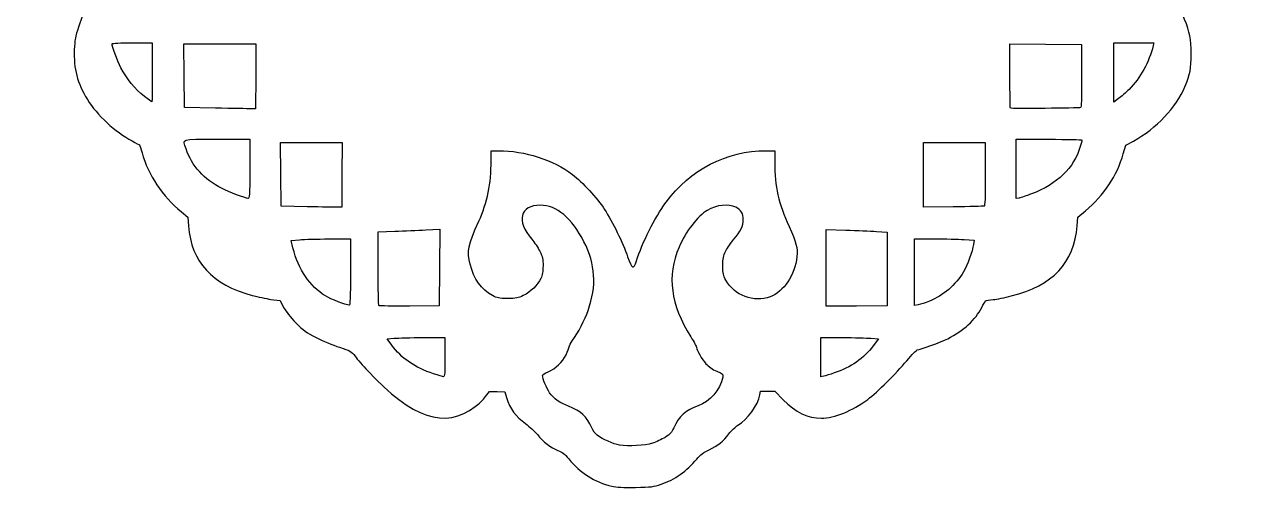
# Model space of a CAD drawing. Header units: centimetres. Extents: x -6.7 to 5, y -0.9 to 11.4.
# Drawn here: x -6.68 to 5.03, y -0.94 to 3.52 of the extents above; entities that cross this region are included whole.
import ezdxf

# ---------------------------------------------------------------- set-up
doc = ezdxf.new("R2010")
doc.units = ezdxf.units.CM
doc.header["$MEASUREMENT"] = 0
doc.layers.add('Layer 1', color=7, linetype='Continuous')

msp = doc.modelspace()

# ---------------------------------------------------------------- linework, layer by layer
at = {"layer": 'Layer 1', "color": 56}
for points, knots in [([(-1.02627, -0.92229), (-1.19134, -0.88355), (-1.33408, -0.79307), (-1.44165, -0.65897), (-1.44165, -0.65897), (-1.48071, -0.61028), (-1.50082, -0.59449), (-1.54504, -0.57781), (-1.54504, -0.57781), (-1.61581, -0.5511), (-1.68575, -0.49735), (-1.74292, -0.42575), (-1.74292, -0.42575), (-1.76796, -0.39439), (-1.81918, -0.34681), (-1.85676, -0.32), (-1.85676, -0.32), (-1.9509, -0.25285), (-2.00632, -0.17681), (-2.03929, -0.0696), (-2.03929, -0.0696), (-2.03929, -0.0696), (-2.05614, -0.01478), (-2.05614, -0.01478), (-2.05614, -0.01478), (-2.05614, -0.01478), (-2.12889, -0.01242), (-2.12889, -0.01242), (-2.12889, -0.01242), (-2.12889, -0.01242), (-2.20165, -0.01006), (-2.20165, -0.01006), (-2.20165, -0.01006), (-2.20165, -0.01006), (-2.24108, -0.06073), (-2.24108, -0.06073), (-2.24108, -0.06073), (-2.26276, -0.0886), (-2.30721, -0.1318), (-2.33985, -0.15673), (-2.33985, -0.15673), (-2.62803, -0.37686), (-2.95182, -0.26907), (-3.3738, 0.18747), (-3.3738, 0.18747), (-3.41903, 0.23641), (-3.47382, 0.29926), (-3.49555, 0.32715), (-3.49555, 0.32715), (-3.53357, 0.37593), (-3.53927, 0.3792), (-3.64666, 0.4137), (-3.64666, 0.4137), (-3.70804, 0.43342), (-3.80805, 0.47502), (-3.8689, 0.50614), (-3.8689, 0.50614), (-3.9633, 0.55443), (-3.99189, 0.5752), (-4.06372, 0.64772), (-4.06372, 0.64772), (-4.11614, 0.70065), (-4.16086, 0.75695), (-4.18224, 0.79697), (-4.18224, 0.79697), (-4.18224, 0.79697), (-4.21658, 0.86124), (-4.21658, 0.86124), (-4.21658, 0.86124), (-4.21658, 0.86124), (-4.30391, 0.87394), (-4.30391, 0.87394), (-4.30391, 0.87394), (-4.35195, 0.88092), (-4.43322, 0.8979), (-4.48452, 0.91168), (-4.48452, 0.91168), (-4.87123, 1.01554), (-5.06947, 1.23243), (-5.09699, 1.58177), (-5.09699, 1.58177), (-5.09699, 1.58177), (-5.10342, 1.66341), (-5.10342, 1.66341), (-5.10342, 1.66341), (-5.10342, 1.66341), (-5.16531, 1.71408), (-5.16531, 1.71408), (-5.16531, 1.71408), (-5.34667, 1.86256), (-5.48573, 2.07097), (-5.54372, 2.28125), (-5.54372, 2.28125), (-5.55487, 2.32168), (-5.56529, 2.35578), (-5.56687, 2.35704), (-5.56687, 2.35704), (-5.56846, 2.35829), (-5.60087, 2.37566), (-5.63889, 2.39562), (-5.63889, 2.39562), (-5.80144, 2.48095), (-5.97723, 2.64397), (-6.06907, 2.79455), (-6.06907, 2.79455), (-6.16721, 2.95547), (-6.20234, 3.08905), (-6.19481, 3.27276), (-6.19481, 3.27276), (-6.19097, 3.36635), (-6.18472, 3.40024), (-6.15503, 3.48845), (-6.15503, 3.48845), (-6.15503, 3.48845), (-6.11981, 3.5931), (-6.11981, 3.5931), (-6.11981, 3.5931), (-6.11981, 3.5931), (-6.15426, 3.64586), (-6.15426, 3.64586), (-6.15426, 3.64586), (-6.24007, 3.7773), (-6.27845, 3.90697), (-6.27877, 4.06651), (-6.27877, 4.06651), (-6.27897, 4.17108), (-6.26822, 4.24612), (-6.2394, 4.34127), (-6.2394, 4.34127), (-6.2394, 4.34127), (-6.2241, 4.39179), (-6.2241, 4.39179), (-6.2241, 4.39179), (-6.2241, 4.39179), (-6.29072, 4.48888), (-6.29072, 4.48888), (-6.29072, 4.48888), (-6.36235, 4.59327), (-6.38839, 4.6507), (-6.39974, 4.72929), (-6.39974, 4.72929), (-6.40964, 4.79783), (-6.42596, 4.82616), (-6.48077, 4.86994), (-6.48077, 4.86994), (-6.56678, 4.93864), (-6.61319, 4.98789), (-6.63937, 5.03824), (-6.63937, 5.03824), (-6.66204, 5.08185), (-6.66577, 5.10261), (-6.66919, 5.20449), (-6.66919, 5.20449), (-6.67521, 5.38387), (-6.65112, 5.43727), (-6.51288, 5.55096), (-6.51288, 5.55096), (-6.42424, 5.62387), (-6.41832, 5.63276), (-6.40023, 5.72031), (-6.40023, 5.72031), (-6.38104, 5.81318), (-6.35135, 5.87672), (-6.28163, 5.97415), (-6.28163, 5.97415), (-6.28163, 5.97415), (-6.22525, 6.05293), (-6.22525, 6.05293), (-6.22525, 6.05293), (-6.22525, 6.05293), (-6.24528, 6.12863), (-6.24528, 6.12863), (-6.24528, 6.12863), (-6.31383, 6.38762), (-6.28107, 6.61573), (-6.14698, 6.81301), (-6.14698, 6.81301), (-6.14698, 6.81301), (-6.11939, 6.85361), (-6.11939, 6.85361), (-6.11939, 6.85361), (-6.11939, 6.85361), (-6.15552, 6.95753), (-6.15552, 6.95753), (-6.15552, 6.95753), (-6.19088, 7.05921), (-6.19166, 7.06466), (-6.19183, 7.21094), (-6.19183, 7.21094), (-6.19204, 7.38458), (-6.17632, 7.45202), (-6.10296, 7.59209), (-6.10296, 7.59209), (-6.04798, 7.69707), (-5.992, 7.77006), (-5.8942, 7.86426), (-5.8942, 7.86426), (-5.80837, 7.94693), (-5.75724, 7.98491), (-5.64025, 8.05286), (-5.64025, 8.05286), (-5.64025, 8.05286), (-5.5626, 8.09796), (-5.5626, 8.09796), (-5.5626, 8.09796), (-5.5626, 8.09796), (-5.53899, 8.18052), (-5.53899, 8.18052), (-5.53899, 8.18052), (-5.51104, 8.27826), (-5.46317, 8.38226), (-5.40495, 8.47171), (-5.40495, 8.47171), (-5.35707, 8.54527), (-5.22006, 8.69283), (-5.14853, 8.74788), (-5.14853, 8.74788), (-5.10523, 8.78119), (-5.10057, 8.78867), (-5.10039, 8.82508), (-5.10039, 8.82508), (-5.09951, 9.0065), (-5.0293, 9.18799), (-4.91428, 9.30616), (-4.91428, 9.30616), (-4.77486, 9.44941), (-4.57219, 9.53442), (-4.25371, 9.58326), (-4.25371, 9.58326), (-4.21381, 9.58937), (-4.21012, 9.59296), (-4.17578, 9.65891), (-4.17578, 9.65891), (-4.08857, 9.82635), (-3.90136, 9.95634), (-3.6248, 10.04146), (-3.6248, 10.04146), (-3.6248, 10.04146), (-3.54337, 10.06652), (-3.54337, 10.06652), (-3.54337, 10.06652), (-3.54337, 10.06652), (-3.42682, 10.20148), (-3.42682, 10.20148), (-3.42682, 10.20148), (-3.18641, 10.47985), (-2.95849, 10.65032), (-2.75971, 10.70044), (-2.75971, 10.70044), (-2.68093, 10.7203), (-2.54823, 10.71476), (-2.48315, 10.68888), (-2.48315, 10.68888), (-2.40835, 10.65914), (-2.30811, 10.58629), (-2.24886, 10.51861), (-2.24886, 10.51861), (-2.24886, 10.51861), (-2.19251, 10.45426), (-2.19251, 10.45426), (-2.19251, 10.45426), (-2.19251, 10.45426), (-2.12432, 10.45714), (-2.12432, 10.45714), (-2.12432, 10.45714), (-2.12432, 10.45714), (-2.05614, 10.46003), (-2.05614, 10.46003), (-2.05614, 10.46003), (-2.05614, 10.46003), (-2.03919, 10.51484), (-2.03919, 10.51484), (-2.03919, 10.51484), (-2.00252, 10.63342), (-1.93817, 10.71933), (-1.84036, 10.78024), (-1.84036, 10.78024), (-1.80808, 10.80035), (-1.77291, 10.8311), (-1.76221, 10.84857), (-1.76221, 10.84857), (-1.7174, 10.92173), (-1.60059, 11.01151), (-1.51556, 11.03814), (-1.51556, 11.03814), (-1.50218, 11.04233), (-1.48225, 11.05748), (-1.47127, 11.07182), (-1.47127, 11.07182), (-1.35767, 11.22006), (-1.21134, 11.32188), (-1.05327, 11.36268), (-1.05327, 11.36268), (-0.94639, 11.39026), (-0.70035, 11.39004), (-0.59275, 11.36228), (-0.59275, 11.36228), (-0.45187, 11.32592), (-0.30559, 11.22905), (-0.20684, 11.10673), (-0.20684, 11.10673), (-0.17158, 11.06306), (-0.14756, 11.04406), (-0.10613, 11.02707), (-0.10613, 11.02707), (-0.02808, 10.99506), (0.01664, 10.96251), (0.07138, 10.89787), (0.07138, 10.89787), (0.1343, 10.82358), (0.14716, 10.81149), (0.22239, 10.75598), (0.22239, 10.75598), (0.29926, 10.69926), (0.35405, 10.6231), (0.38511, 10.52979), (0.38511, 10.52979), (0.38511, 10.52979), (0.40834, 10.46003), (0.40834, 10.46003), (0.40834, 10.46003), (0.40834, 10.46003), (0.47448, 10.45706), (0.47448, 10.45706), (0.47448, 10.45706), (0.47448, 10.45706), (0.54062, 10.4541), (0.54062, 10.4541), (0.54062, 10.4541), (0.54062, 10.4541), (0.60467, 10.52391), (0.60467, 10.52391), (0.60467, 10.52391), (0.68363, 10.60996), (0.76995, 10.66834), (0.85888, 10.69583), (0.85888, 10.69583), (0.94864, 10.72358), (1.07663, 10.7179), (1.17334, 10.68188), (1.17334, 10.68188), (1.36659, 10.60989), (1.61812, 10.40302), (1.82329, 10.14734), (1.82329, 10.14734), (1.8817, 10.07455), (1.89239, 10.06593), (1.94182, 10.05175), (1.94182, 10.05175), (2.1136, 10.00247), (2.26817, 9.92843), (2.36445, 9.84929), (2.36445, 9.84929), (2.4356, 9.79082), (2.47211, 9.74889), (2.51694, 9.67421), (2.51694, 9.67421), (2.5372, 9.64048), (2.5572, 9.60716), (2.56139, 9.60018), (2.56139, 9.60018), (2.56558, 9.5932), (2.61124, 9.58073), (2.66285, 9.57247), (2.66285, 9.57247), (2.81712, 9.5478), (2.93781, 9.51097), (3.05731, 9.45212), (3.05731, 9.45212), (3.15746, 9.4028), (3.17988, 9.3867), (3.25486, 9.31033), (3.25486, 9.31033), (3.37782, 9.18508), (3.43069, 9.06267), (3.44793, 8.86333), (3.44793, 8.86333), (3.44793, 8.86333), (3.455, 8.78155), (3.455, 8.78155), (3.455, 8.78155), (3.455, 8.78155), (3.50791, 8.74037), (3.50791, 8.74037), (3.50791, 8.74037), (3.68469, 8.60275), (3.83076, 8.38685), (3.88969, 8.17609), (3.88969, 8.17609), (3.88969, 8.17609), (3.91175, 8.09718), (3.91175, 8.09718), (3.91175, 8.09718), (3.91175, 8.09718), (3.9909, 8.05272), (3.9909, 8.05272), (3.9909, 8.05272), (4.2215, 7.92319), (4.40644, 7.72405), (4.49112, 7.51409), (4.49112, 7.51409), (4.56908, 7.32078), (4.567, 7.10248), (4.48524, 6.8994), (4.48524, 6.8994), (4.48524, 6.8994), (4.46816, 6.85696), (4.46816, 6.85696), (4.46816, 6.85696), (4.46816, 6.85696), (4.50978, 6.7925), (4.50978, 6.7925), (4.50978, 6.7925), (4.56094, 6.71327), (4.5931, 6.63566), (4.61445, 6.5399), (4.61445, 6.5399), (4.63703, 6.43862), (4.62988, 6.25527), (4.5988, 6.13889), (4.5988, 6.13889), (4.5988, 6.13889), (4.57601, 6.05353), (4.57601, 6.05353), (4.57601, 6.05353), (4.57601, 6.05353), (4.63065, 5.97445), (4.63065, 5.97445), (4.63065, 5.97445), (4.70276, 5.87009), (4.73577, 5.80201), (4.74779, 5.73288), (4.74779, 5.73288), (4.76274, 5.64687), (4.77457, 5.62471), (4.82966, 5.5795), (4.82966, 5.5795), (4.98877, 5.44894), (5.0149, 5.40428), (5.0214, 5.25176), (5.0214, 5.25176), (5.02884, 5.07696), (4.99678, 5.00444), (4.86525, 4.89855), (4.86525, 4.89855), (4.78158, 4.83118), (4.76197, 4.80157), (4.748, 4.72154), (4.748, 4.72154), (4.73461, 4.64484), (4.69392, 4.55843), (4.62972, 4.47036), (4.62972, 4.47036), (4.60183, 4.43211), (4.57912, 4.39623), (4.57925, 4.39063), (4.57925, 4.39063), (4.57938, 4.38503), (4.58872, 4.34681), (4.60001, 4.3057), (4.60001, 4.3057), (4.61373, 4.25575), (4.62225, 4.18784), (4.62569, 4.10096), (4.62569, 4.10096), (4.63009, 3.98989), (4.62779, 3.95878), (4.60987, 3.88727), (4.60987, 3.88727), (4.58814, 3.80057), (4.53695, 3.68779), (4.49265, 3.629), (4.49265, 3.629), (4.46936, 3.59809), (4.46824, 3.59244), (4.47979, 3.56422), (4.47979, 3.56422), (4.53042, 3.44053), (4.54309, 3.37501), (4.54359, 3.2343), (4.54359, 3.2343), (4.54411, 3.08623), (4.53575, 3.04211), (4.48314, 2.91537), (4.48314, 2.91537), (4.40152, 2.71872), (4.20962, 2.51655), (3.9896, 2.3954), (3.9896, 2.3954), (3.9896, 2.3954), (3.91407, 2.35381), (3.91407, 2.35381), (3.91407, 2.35381), (3.91407, 2.35381), (3.89066, 2.27199), (3.89066, 2.27199), (3.89066, 2.27199), (3.83109, 2.06378), (3.70339, 1.87087), (3.52852, 1.72491), (3.52852, 1.72491), (3.52852, 1.72491), (3.45499, 1.66353), (3.45499, 1.66353), (3.45499, 1.66353), (3.45499, 1.66353), (3.44792, 1.58183), (3.44792, 1.58183), (3.44792, 1.58183), (3.41686, 1.22267), (3.21596, 1.00864), (2.81361, 0.90611), (2.81361, 0.90611), (2.75249, 0.89053), (2.67402, 0.87485), (2.63923, 0.87125), (2.63923, 0.87125), (2.60444, 0.86765), (2.57219, 0.86192), (2.56756, 0.85851), (2.56756, 0.85851), (2.56293, 0.8551), (2.54581, 0.8261), (2.52951, 0.79408), (2.52951, 0.79408), (2.47142, 0.67993), (2.35205, 0.57079), (2.20288, 0.49546), (2.20288, 0.49546), (2.13656, 0.46196), (1.93558, 0.3889), (1.90957, 0.38883), (1.90957, 0.38883), (1.90286, 0.38881), (1.8578, 0.34165), (1.80943, 0.28404), (1.80943, 0.28404), (1.70361, 0.15798), (1.52798, -0.01523), (1.43313, -0.08708), (1.43313, -0.08708), (1.29123, -0.19458), (1.10972, -0.26893), (0.98917, -0.26893), (0.98917, -0.26893), (0.85977, -0.26893), (0.73765, -0.2102), (0.62127, -0.09202), (0.62127, -0.09202), (0.62127, -0.09202), (0.5403, -0.0098), (0.5403, -0.0098), (0.5403, -0.0098), (0.5403, -0.0098), (0.47174, -0.0098), (0.47174, -0.0098), (0.47174, -0.0098), (0.47174, -0.0098), (0.40318, -0.0098), (0.40318, -0.0098), (0.40318, -0.0098), (0.40318, -0.0098), (0.39714, -0.04219), (0.39714, -0.04219), (0.39714, -0.04219), (0.37876, -0.1408), (0.27743, -0.28172), (0.18603, -0.33577), (0.18603, -0.33577), (0.16272, -0.34956), (0.12384, -0.38681), (0.09962, -0.41857), (0.09962, -0.41857), (0.0437, -0.49191), (-0.00456, -0.53031), (-0.09238, -0.57135), (-0.09238, -0.57135), (-0.14611, -0.59646), (-0.17343, -0.61729), (-0.21023, -0.6612), (-0.21023, -0.6612), (-0.30738, -0.77715), (-0.42053, -0.85708), (-0.55226, -0.90283), (-0.55226, -0.90283), (-0.62423, -0.92782), (-0.64597, -0.9305), (-0.79909, -0.93322), (-0.79909, -0.93322), (-0.91726, -0.93531), (-0.98456, -0.93208), (-1.02627, -0.92229)], [0, 0, 0, 0, 0.00671141, 0.00671141, 0.00671141, 0.00671141, 0.01342282, 0.01342282, 0.01342282, 0.01342282, 0.02013423, 0.02013423, 0.02013423, 0.02013423, 0.02684564, 0.02684564, 0.02684564, 0.02684564, 0.03355705, 0.03355705, 0.03355705, 0.03355705, 0.04026846, 0.04026846, 0.04026846, 0.04026846, 0.04697987, 0.04697987, 0.04697987, 0.04697987, 0.05369128, 0.05369128, 0.05369128, 0.05369128, 0.06040268, 0.06040268, 0.06040268, 0.06040268, 0.06711409, 0.06711409, 0.06711409, 0.06711409, 0.0738255, 0.0738255, 0.0738255, 0.0738255, 0.08053691, 0.08053691, 0.08053691, 0.08053691, 0.08724832, 0.08724832, 0.08724832, 0.08724832, 0.09395973, 0.09395973, 0.09395973, 0.09395973, 0.10067114, 0.10067114, 0.10067114, 0.10067114, 0.10738255, 0.10738255, 0.10738255, 0.10738255, 0.11409396, 0.11409396, 0.11409396, 0.11409396, 0.12080537, 0.12080537, 0.12080537, 0.12080537, 0.12751678, 0.12751678, 0.12751678, 0.12751678, 0.13422819, 0.13422819, 0.13422819, 0.13422819, 0.1409396, 0.1409396, 0.1409396, 0.1409396, 0.14765101, 0.14765101, 0.14765101, 0.14765101, 0.15436242, 0.15436242, 0.15436242, 0.15436242, 0.16107383, 0.16107383, 0.16107383, 0.16107383, 0.16778523, 0.16778523, 0.16778523, 0.16778523, 0.17449664, 0.17449664, 0.17449664, 0.17449664, 0.18120805, 0.18120805, 0.18120805, 0.18120805, 0.18791946, 0.18791946, 0.18791946, 0.18791946, 0.19463087, 0.19463087, 0.19463087, 0.19463087, 0.20134228, 0.20134228, 0.20134228, 0.20134228, 0.20805369, 0.20805369, 0.20805369, 0.20805369, 0.2147651, 0.2147651, 0.2147651, 0.2147651, 0.22147651, 0.22147651, 0.22147651, 0.22147651, 0.22818792, 0.22818792, 0.22818792, 0.22818792, 0.23489933, 0.23489933, 0.23489933, 0.23489933, 0.24161074, 0.24161074, 0.24161074, 0.24161074, 0.24832215, 0.24832215, 0.24832215, 0.24832215, 0.25503356, 0.25503356, 0.25503356, 0.25503356, 0.26174497, 0.26174497, 0.26174497, 0.26174497, 0.26845638, 0.26845638, 0.26845638, 0.26845638, 0.27516779, 0.27516779, 0.27516779, 0.27516779, 0.28187919, 0.28187919, 0.28187919, 0.28187919, 0.2885906, 0.2885906, 0.2885906, 0.2885906, 0.29530201, 0.29530201, 0.29530201, 0.29530201, 0.30201342, 0.30201342, 0.30201342, 0.30201342, 0.30872483, 0.30872483, 0.30872483, 0.30872483, 0.31543624, 0.31543624, 0.31543624, 0.31543624, 0.32214765, 0.32214765, 0.32214765, 0.32214765, 0.32885906, 0.32885906, 0.32885906, 0.32885906, 0.33557047, 0.33557047, 0.33557047, 0.33557047, 0.34228188, 0.34228188, 0.34228188, 0.34228188, 0.34899329, 0.34899329, 0.34899329, 0.34899329, 0.3557047, 0.3557047, 0.3557047, 0.3557047, 0.36241611, 0.36241611, 0.36241611, 0.36241611, 0.36912752, 0.36912752, 0.36912752, 0.36912752, 0.37583893, 0.37583893, 0.37583893, 0.37583893, 0.38255034, 0.38255034, 0.38255034, 0.38255034, 0.38926174, 0.38926174, 0.38926174, 0.38926174, 0.39597315, 0.39597315, 0.39597315, 0.39597315, 0.40268456, 0.40268456, 0.40268456, 0.40268456, 0.40939597, 0.40939597, 0.40939597, 0.40939597, 0.41610738, 0.41610738, 0.41610738, 0.41610738, 0.42281879, 0.42281879, 0.42281879, 0.42281879, 0.4295302, 0.4295302, 0.4295302, 0.4295302, 0.43624161, 0.43624161, 0.43624161, 0.43624161, 0.44295302, 0.44295302, 0.44295302, 0.44295302, 0.44966443, 0.44966443, 0.44966443, 0.44966443, 0.45637584, 0.45637584, 0.45637584, 0.45637584, 0.46308725, 0.46308725, 0.46308725, 0.46308725, 0.46979866, 0.46979866, 0.46979866, 0.46979866, 0.47651007, 0.47651007, 0.47651007, 0.47651007, 0.48322148, 0.48322148, 0.48322148, 0.48322148, 0.48993289, 0.48993289, 0.48993289, 0.48993289, 0.4966443, 0.4966443, 0.4966443, 0.4966443, 0.5033557, 0.5033557, 0.5033557, 0.5033557, 0.51006711, 0.51006711, 0.51006711, 0.51006711, 0.51677852, 0.51677852, 0.51677852, 0.51677852, 0.52348993, 0.52348993, 0.52348993, 0.52348993, 0.53020134, 0.53020134, 0.53020134, 0.53020134, 0.53691275, 0.53691275, 0.53691275, 0.53691275, 0.54362416, 0.54362416, 0.54362416, 0.54362416, 0.55033557, 0.55033557, 0.55033557, 0.55033557, 0.55704698, 0.55704698, 0.55704698, 0.55704698, 0.56375839, 0.56375839, 0.56375839, 0.56375839, 0.5704698, 0.5704698, 0.5704698, 0.5704698, 0.57718121, 0.57718121, 0.57718121, 0.57718121, 0.58389262, 0.58389262, 0.58389262, 0.58389262, 0.59060403, 0.59060403, 0.59060403, 0.59060403, 0.59731544, 0.59731544, 0.59731544, 0.59731544, 0.60402685, 0.60402685, 0.60402685, 0.60402685, 0.61073826, 0.61073826, 0.61073826, 0.61073826, 0.61744966, 0.61744966, 0.61744966, 0.61744966, 0.62416107, 0.62416107, 0.62416107, 0.62416107, 0.63087248, 0.63087248, 0.63087248, 0.63087248, 0.63758389, 0.63758389, 0.63758389, 0.63758389, 0.6442953, 0.6442953, 0.6442953, 0.6442953, 0.65100671, 0.65100671, 0.65100671, 0.65100671, 0.65771812, 0.65771812, 0.65771812, 0.65771812, 0.66442953, 0.66442953, 0.66442953, 0.66442953, 0.67114094, 0.67114094, 0.67114094, 0.67114094, 0.67785235, 0.67785235, 0.67785235, 0.67785235, 0.68456376, 0.68456376, 0.68456376, 0.68456376, 0.69127517, 0.69127517, 0.69127517, 0.69127517, 0.69798658, 0.69798658, 0.69798658, 0.69798658, 0.70469799, 0.70469799, 0.70469799, 0.70469799, 0.7114094, 0.7114094, 0.7114094, 0.7114094, 0.71812081, 0.71812081, 0.71812081, 0.71812081, 0.72483221, 0.72483221, 0.72483221, 0.72483221, 0.73154362, 0.73154362, 0.73154362, 0.73154362, 0.73825503, 0.73825503, 0.73825503, 0.73825503, 0.74496644, 0.74496644, 0.74496644, 0.74496644, 0.75167785, 0.75167785, 0.75167785, 0.75167785, 0.75838926, 0.75838926, 0.75838926, 0.75838926, 0.76510067, 0.76510067, 0.76510067, 0.76510067, 0.77181208, 0.77181208, 0.77181208, 0.77181208, 0.77852349, 0.77852349, 0.77852349, 0.77852349, 0.7852349, 0.7852349, 0.7852349, 0.7852349, 0.79194631, 0.79194631, 0.79194631, 0.79194631, 0.79865772, 0.79865772, 0.79865772, 0.79865772, 0.80536913, 0.80536913, 0.80536913, 0.80536913, 0.81208054, 0.81208054, 0.81208054, 0.81208054, 0.81879195, 0.81879195, 0.81879195, 0.81879195, 0.82550336, 0.82550336, 0.82550336, 0.82550336, 0.83221477, 0.83221477, 0.83221477, 0.83221477, 0.83892617, 0.83892617, 0.83892617, 0.83892617, 0.84563758, 0.84563758, 0.84563758, 0.84563758, 0.85234899, 0.85234899, 0.85234899, 0.85234899, 0.8590604, 0.8590604, 0.8590604, 0.8590604, 0.86577181, 0.86577181, 0.86577181, 0.86577181, 0.87248322, 0.87248322, 0.87248322, 0.87248322, 0.87919463, 0.87919463, 0.87919463, 0.87919463, 0.88590604, 0.88590604, 0.88590604, 0.88590604, 0.89261745, 0.89261745, 0.89261745, 0.89261745, 0.89932886, 0.89932886, 0.89932886, 0.89932886, 0.90604027, 0.90604027, 0.90604027, 0.90604027, 0.91275168, 0.91275168, 0.91275168, 0.91275168, 0.91946309, 0.91946309, 0.91946309, 0.91946309, 0.9261745, 0.9261745, 0.9261745, 0.9261745, 0.93288591, 0.93288591, 0.93288591, 0.93288591, 0.93959732, 0.93959732, 0.93959732, 0.93959732, 0.94630872, 0.94630872, 0.94630872, 0.94630872, 0.95302013, 0.95302013, 0.95302013, 0.95302013, 0.95973154, 0.95973154, 0.95973154, 0.95973154, 0.96644295, 0.96644295, 0.96644295, 0.96644295, 0.97315436, 0.97315436, 0.97315436, 0.97315436, 0.97986577, 0.97986577, 0.97986577, 0.97986577, 0.98657718, 0.98657718, 0.98657718, 0.98657718, 1, 1, 1, 1]), ([(-5.44629, 3.0549), (-5.44629, 3.0549), (-5.44629, 3.33895), (-5.44629, 3.33895), (-5.44629, 3.33895), (-5.44629, 3.33895), (-5.63889, 3.33895), (-5.63889, 3.33895), (-5.63889, 3.33895), (-5.74559, 3.33895), (-5.8315, 3.33497), (-5.8315, 3.33003), (-5.8315, 3.33003), (-5.8315, 3.30166), (-5.78382, 3.17235), (-5.74598, 3.09811), (-5.74598, 3.09811), (-5.69159, 2.9914), (-5.61107, 2.8935), (-5.52046, 2.82389), (-5.52046, 2.82389), (-5.48248, 2.79472), (-5.45026, 2.77086), (-5.44885, 2.77086), (-5.44885, 2.77086), (-5.44744, 2.77086), (-5.44629, 2.89868), (-5.44629, 3.0549)], [0, 0, 0, 0, 0.125, 0.125, 0.125, 0.125, 0.25, 0.25, 0.25, 0.25, 0.375, 0.375, 0.375, 0.375, 0.5, 0.5, 0.5, 0.5, 0.625, 0.625, 0.625, 0.625, 0.75, 0.75, 0.75, 0.75, 1, 1, 1, 1]), ([(-4.45103, 3.01753), (-4.45103, 3.01753), (-4.44842, 3.32898), (-4.44842, 3.32898), (-4.44842, 3.32898), (-4.44842, 3.32898), (-4.7944, 3.32898), (-4.7944, 3.32898), (-4.7944, 3.32898), (-4.7944, 3.32898), (-5.14038, 3.32898), (-5.14038, 3.32898), (-5.14038, 3.32898), (-5.14038, 3.32898), (-5.13777, 3.02251), (-5.13777, 3.02251), (-5.13777, 3.02251), (-5.13777, 3.02251), (-5.13516, 2.71604), (-5.13516, 2.71604), (-5.13516, 2.71604), (-5.13516, 2.71604), (-4.83885, 2.71062), (-4.83885, 2.71062), (-4.83885, 2.71062), (-4.67587, 2.70763), (-4.52253, 2.70539), (-4.49808, 2.70563), (-4.49808, 2.70563), (-4.49808, 2.70563), (-4.45364, 2.70608), (-4.45364, 2.70608), (-4.45364, 2.70608), (-4.45364, 2.70608), (-4.45103, 3.01753), (-4.45103, 3.01753)], [0, 0, 0, 0, 0.1, 0.1, 0.1, 0.1, 0.2, 0.2, 0.2, 0.2, 0.3, 0.3, 0.3, 0.3, 0.4, 0.4, 0.4, 0.4, 0.5, 0.5, 0.5, 0.5, 0.6, 0.6, 0.6, 0.6, 0.7, 0.7, 0.7, 0.7, 0.8, 0.8, 0.8, 0.8, 1, 1, 1, 1]), ([(3.47978, 2.71612), (3.48882, 2.71912), (3.49122, 2.79326), (3.48965, 3.02204), (3.48965, 3.02204), (3.48965, 3.02204), (3.48759, 3.324), (3.48759, 3.324), (3.48759, 3.324), (3.48759, 3.324), (3.14436, 3.32662), (3.14436, 3.32662), (3.14436, 3.32662), (3.14436, 3.32662), (2.80113, 3.32924), (2.80113, 3.32924), (2.80113, 3.32924), (2.80113, 3.32924), (2.80113, 3.02181), (2.80113, 3.02181), (2.80113, 3.02181), (2.80113, 2.85272), (2.803, 2.7125), (2.80528, 2.71019), (2.80528, 2.71019), (2.81047, 2.70495), (3.46344, 2.71069), (3.47978, 2.71612)], [0, 0, 0, 0, 0.125, 0.125, 0.125, 0.125, 0.25, 0.25, 0.25, 0.25, 0.375, 0.375, 0.375, 0.375, 0.5, 0.5, 0.5, 0.5, 0.625, 0.625, 0.625, 0.625, 0.75, 0.75, 0.75, 0.75, 1, 1, 1, 1]), ([(3.94706, 2.89165), (4.05448, 2.99795), (4.14023, 3.15402), (4.17777, 3.31154), (4.17777, 3.31154), (4.17777, 3.31154), (4.18431, 3.33895), (4.18431, 3.33895), (4.18431, 3.33895), (4.18431, 3.33895), (3.99151, 3.33895), (3.99151, 3.33895), (3.99151, 3.33895), (3.99151, 3.33895), (3.79872, 3.33895), (3.79872, 3.33895), (3.79872, 3.33895), (3.79872, 3.33895), (3.79872, 3.05428), (3.79872, 3.05428), (3.79872, 3.05428), (3.79872, 3.05428), (3.79872, 2.76962), (3.79872, 2.76962), (3.79872, 2.76962), (3.79872, 2.76962), (3.84459, 2.80263), (3.84459, 2.80263), (3.84459, 2.80263), (3.86982, 2.82079), (3.91593, 2.86084), (3.94706, 2.89165)], [0, 0, 0, 0, 0.11111111, 0.11111111, 0.11111111, 0.11111111, 0.22222222, 0.22222222, 0.22222222, 0.22222222, 0.33333333, 0.33333333, 0.33333333, 0.33333333, 0.44444444, 0.44444444, 0.44444444, 0.44444444, 0.55555556, 0.55555556, 0.55555556, 0.55555556, 0.66666667, 0.66666667, 0.66666667, 0.66666667, 0.77777778, 0.77777778, 0.77777778, 0.77777778, 1, 1, 1, 1]), ([(-4.50796, 2.12802), (-4.50796, 2.12802), (-4.50796, 2.41206), (-4.50796, 2.41206), (-4.50796, 2.41206), (-4.50796, 2.41206), (-4.82403, 2.41206), (-4.82403, 2.41206), (-4.82403, 2.41206), (-5.18272, 2.41206), (-5.15329, 2.42128), (-5.11952, 2.31956), (-5.11952, 2.31956), (-5.06519, 2.15592), (-4.94863, 2.02704), (-4.77464, 1.93822), (-4.77464, 1.93822), (-4.71067, 1.90556), (-4.55005, 1.84518), (-4.52525, 1.84447), (-4.52525, 1.84447), (-4.50918, 1.84401), (-4.50796, 1.86395), (-4.50796, 2.12802)], [0, 0, 0, 0, 0.14285714, 0.14285714, 0.14285714, 0.14285714, 0.28571429, 0.28571429, 0.28571429, 0.28571429, 0.42857143, 0.42857143, 0.42857143, 0.42857143, 0.57142857, 0.57142857, 0.57142857, 0.57142857, 0.71428571, 0.71428571, 0.71428571, 0.71428571, 1, 1, 1, 1]), ([(-3.62135, 2.07071), (-3.62135, 2.07071), (-3.61874, 2.38216), (-3.61874, 2.38216), (-3.61874, 2.38216), (-3.61874, 2.38216), (-3.91533, 2.38216), (-3.91533, 2.38216), (-3.91533, 2.38216), (-3.91533, 2.38216), (-4.21193, 2.38216), (-4.21193, 2.38216), (-4.21193, 2.38216), (-4.21193, 2.38216), (-4.20932, 2.07569), (-4.20932, 2.07569), (-4.20932, 2.07569), (-4.20932, 2.07569), (-4.20671, 1.76922), (-4.20671, 1.76922), (-4.20671, 1.76922), (-4.20671, 1.76922), (-3.95484, 1.76376), (-3.95484, 1.76376), (-3.95484, 1.76376), (-3.81631, 1.76075), (-3.68519, 1.75851), (-3.66346, 1.75878), (-3.66346, 1.75878), (-3.66346, 1.75878), (-3.62396, 1.75926), (-3.62396, 1.75926), (-3.62396, 1.75926), (-3.62396, 1.75926), (-3.62135, 2.07071), (-3.62135, 2.07071)], [0, 0, 0, 0, 0.1, 0.1, 0.1, 0.1, 0.2, 0.2, 0.2, 0.2, 0.3, 0.3, 0.3, 0.3, 0.4, 0.4, 0.4, 0.4, 0.5, 0.5, 0.5, 0.5, 0.6, 0.6, 0.6, 0.6, 0.7, 0.7, 0.7, 0.7, 0.8, 0.8, 0.8, 0.8, 1, 1, 1, 1]), ([(2.55173, 1.76952), (2.56125, 1.77265), (2.56408, 1.84325), (2.56408, 2.07787), (2.56408, 2.07787), (2.56408, 2.07787), (2.56408, 2.38216), (2.56408, 2.38216), (2.56408, 2.38216), (2.56408, 2.38216), (2.26776, 2.38216), (2.26776, 2.38216), (2.26776, 2.38216), (2.26776, 2.38216), (1.97145, 2.38216), (1.97145, 2.38216), (1.97145, 2.38216), (1.97145, 2.38216), (1.97145, 2.07036), (1.97145, 2.07036), (1.97145, 2.07036), (1.97145, 2.07036), (1.97145, 1.75855), (1.97145, 1.75855), (1.97145, 1.75855), (1.97145, 1.75855), (2.25542, 1.76201), (2.25542, 1.76201), (2.25542, 1.76201), (2.4116, 1.76391), (2.54494, 1.76729), (2.55173, 1.76952)], [0, 0, 0, 0, 0.11111111, 0.11111111, 0.11111111, 0.11111111, 0.22222222, 0.22222222, 0.22222222, 0.22222222, 0.33333333, 0.33333333, 0.33333333, 0.33333333, 0.44444444, 0.44444444, 0.44444444, 0.44444444, 0.55555556, 0.55555556, 0.55555556, 0.55555556, 0.66666667, 0.66666667, 0.66666667, 0.66666667, 0.77777778, 0.77777778, 0.77777778, 0.77777778, 1, 1, 1, 1]), ([(3.00693, 1.88663), (3.2572, 1.98148), (3.41692, 2.13615), (3.47676, 2.34162), (3.47676, 2.34162), (3.48543, 2.37139), (3.49253, 2.39942), (3.49253, 2.40391), (3.49253, 2.40391), (3.49253, 2.40839), (3.3503, 2.41206), (3.17646, 2.41206), (3.17646, 2.41206), (3.17646, 2.41206), (2.86039, 2.41206), (2.86039, 2.41206), (2.86039, 2.41206), (2.86039, 2.41206), (2.86039, 2.12677), (2.86039, 2.12677), (2.86039, 2.12677), (2.86039, 2.12677), (2.86039, 1.84148), (2.86039, 1.84148), (2.86039, 1.84148), (2.86039, 1.84148), (2.88972, 1.8474), (2.88972, 1.8474), (2.88972, 1.8474), (2.90585, 1.85066), (2.9586, 1.86831), (3.00693, 1.88663)], [0, 0, 0, 0, 0.11111111, 0.11111111, 0.11111111, 0.11111111, 0.22222222, 0.22222222, 0.22222222, 0.22222222, 0.33333333, 0.33333333, 0.33333333, 0.33333333, 0.44444444, 0.44444444, 0.44444444, 0.44444444, 0.55555556, 0.55555556, 0.55555556, 0.55555556, 0.66666667, 0.66666667, 0.66666667, 0.66666667, 0.77777778, 0.77777778, 0.77777778, 0.77777778, 1, 1, 1, 1]), ([(-0.63612, -0.50909), (-0.60081, -0.49792), (-0.54581, -0.47226), (-0.51391, -0.45207), (-0.51391, -0.45207), (-0.46539, -0.42136), (-0.45193, -0.4063), (-0.43165, -0.36004), (-0.43165, -0.36004), (-0.38405, -0.25144), (-0.31388, -0.18872), (-0.19549, -0.14896), (-0.19549, -0.14896), (-0.08585, -0.11215), (0.01718, 0.00763), (0.04009, 0.1249), (0.04009, 0.1249), (0.04575, 0.1539), (0.04371, 0.15594), (-0.01808, 0.1831), (-0.01808, 0.1831), (-0.05861, 0.20092), (-0.09655, 0.22706), (-0.12145, 0.25431), (-0.12145, 0.25431), (-0.16053, 0.29709), (-0.2114, 0.38599), (-0.2114, 0.4115), (-0.2114, 0.4115), (-0.2114, 0.41883), (-0.23664, 0.46495), (-0.26749, 0.51399), (-0.26749, 0.51399), (-0.46301, 0.82475), (-0.49898, 1.09792), (-0.38079, 1.37454), (-0.38079, 1.37454), (-0.3172, 1.52337), (-0.20138, 1.67448), (-0.10904, 1.72909), (-0.10904, 1.72909), (-0.0201, 1.78168), (0.09582, 1.7944), (0.16393, 1.75903), (0.16393, 1.75903), (0.2161, 1.73193), (0.23806, 1.6967), (0.2373, 1.64133), (0.2373, 1.64133), (0.23643, 1.57878), (0.21163, 1.52711), (0.14633, 1.45181), (0.14633, 1.45181), (0.12011, 1.42157), (0.08561, 1.37074), (0.06966, 1.33885), (0.06966, 1.33885), (0.04441, 1.28835), (0.04066, 1.26993), (0.04057, 1.19615), (0.04057, 1.19615), (0.04048, 1.12076), (0.04369, 1.10556), (0.06978, 1.05803), (0.06978, 1.05803), (0.15067, 0.91066), (0.34042, 0.83906), (0.49457, 0.89773), (0.49457, 0.89773), (0.62705, 0.94816), (0.73225, 1.1061), (0.75227, 1.28462), (0.75227, 1.28462), (0.76141, 1.36613), (0.74562, 1.4279), (0.67841, 1.57352), (0.67841, 1.57352), (0.57703, 1.79316), (0.53926, 1.95958), (0.53926, 2.1866), (0.53926, 2.1866), (0.53926, 2.1866), (0.53926, 2.30243), (0.53926, 2.30243), (0.53926, 2.30243), (0.53926, 2.30243), (0.45778, 2.30237), (0.45778, 2.30237), (0.45778, 2.30237), (0.07595, 2.3021), (-0.27366, 2.12203), (-0.50564, 1.80616), (-0.50564, 1.80616), (-0.61406, 1.65855), (-0.73487, 1.41926), (-0.78975, 1.24349), (-0.78975, 1.24349), (-0.81681, 1.15681), (-0.83408, 1.16493), (-0.87451, 1.28336), (-0.87451, 1.28336), (-0.92011, 1.41692), (-1.0197, 1.62016), (-1.09702, 1.73745), (-1.09702, 1.73745), (-1.1706, 1.84906), (-1.30977, 2.00072), (-1.40553, 2.07366), (-1.40553, 2.07366), (-1.5903, 2.21439), (-1.86331, 2.30243), (-2.11496, 2.30243), (-2.11496, 2.30243), (-2.11496, 2.30243), (-2.18683, 2.30243), (-2.18683, 2.30243), (-2.18683, 2.30243), (-2.18683, 2.30243), (-2.18683, 2.20736), (-2.18683, 2.20736), (-2.18683, 2.20736), (-2.18683, 1.9866), (-2.22403, 1.80395), (-2.30562, 1.62417), (-2.30562, 1.62417), (-2.40739, 1.3999), (-2.42052, 1.33489), (-2.3891, 1.2107), (-2.3891, 1.2107), (-2.354, 1.07199), (-2.27755, 0.96449), (-2.17553, 0.91036), (-2.17553, 0.91036), (-2.1283, 0.88531), (-2.11257, 0.8823), (-2.0288, 0.88229), (-2.0288, 0.88229), (-1.94601, 0.88229), (-1.92831, 0.88558), (-1.8785, 0.91022), (-1.8785, 0.91022), (-1.80733, 0.94543), (-1.73739, 1.01347), (-1.70977, 1.07436), (-1.70977, 1.07436), (-1.69404, 1.10907), (-1.68839, 1.14105), (-1.68824, 1.19636), (-1.68824, 1.19636), (-1.68806, 1.26091), (-1.69244, 1.28029), (-1.71972, 1.33589), (-1.71972, 1.33589), (-1.73715, 1.37141), (-1.77138, 1.42336), (-1.79579, 1.45135), (-1.79579, 1.45135), (-1.94893, 1.62695), (-1.9101, 1.77927), (-1.71242, 1.77841), (-1.71242, 1.77841), (-1.55723, 1.77773), (-1.41087, 1.65472), (-1.29431, 1.427), (-1.29431, 1.427), (-1.18386, 1.21122), (-1.17123, 1.00302), (-1.25433, 0.76808), (-1.25433, 0.76808), (-1.28685, 0.67616), (-1.34969, 0.55616), (-1.40745, 0.4757), (-1.40745, 0.4757), (-1.42325, 0.4537), (-1.43617, 0.42812), (-1.43617, 0.41886), (-1.43617, 0.41886), (-1.43617, 0.40959), (-1.44978, 0.37452), (-1.46643, 0.34091), (-1.46643, 0.34091), (-1.50247, 0.26813), (-1.56472, 0.2096), (-1.63925, 0.17843), (-1.63925, 0.17843), (-1.6688, 0.16608), (-1.69297, 0.14995), (-1.69297, 0.1426), (-1.69297, 0.1426), (-1.69297, 0.11415), (-1.65409, 0.01962), (-1.62458, -0.02365), (-1.62458, -0.02365), (-1.58659, -0.07936), (-1.52845, -0.12078), (-1.44225, -0.15352), (-1.44225, -0.15352), (-1.32379, -0.19851), (-1.26676, -0.25148), (-1.21897, -0.36089), (-1.21897, -0.36089), (-1.20765, -0.3868), (-1.184, -0.41908), (-1.1664, -0.43262), (-1.1664, -0.43262), (-1.11702, -0.47063), (-1.01234, -0.5166), (-0.95219, -0.52671), (-0.95219, -0.52671), (-0.86665, -0.54108), (-0.70956, -0.53232), (-0.63612, -0.50909)], [0, 0, 0, 0, 0.01851852, 0.01851852, 0.01851852, 0.01851852, 0.03703704, 0.03703704, 0.03703704, 0.03703704, 0.05555556, 0.05555556, 0.05555556, 0.05555556, 0.07407407, 0.07407407, 0.07407407, 0.07407407, 0.09259259, 0.09259259, 0.09259259, 0.09259259, 0.11111111, 0.11111111, 0.11111111, 0.11111111, 0.12962963, 0.12962963, 0.12962963, 0.12962963, 0.14814815, 0.14814815, 0.14814815, 0.14814815, 0.16666667, 0.16666667, 0.16666667, 0.16666667, 0.18518519, 0.18518519, 0.18518519, 0.18518519, 0.2037037, 0.2037037, 0.2037037, 0.2037037, 0.22222222, 0.22222222, 0.22222222, 0.22222222, 0.24074074, 0.24074074, 0.24074074, 0.24074074, 0.25925926, 0.25925926, 0.25925926, 0.25925926, 0.27777778, 0.27777778, 0.27777778, 0.27777778, 0.2962963, 0.2962963, 0.2962963, 0.2962963, 0.31481481, 0.31481481, 0.31481481, 0.31481481, 0.33333333, 0.33333333, 0.33333333, 0.33333333, 0.35185185, 0.35185185, 0.35185185, 0.35185185, 0.37037037, 0.37037037, 0.37037037, 0.37037037, 0.38888889, 0.38888889, 0.38888889, 0.38888889, 0.40740741, 0.40740741, 0.40740741, 0.40740741, 0.42592593, 0.42592593, 0.42592593, 0.42592593, 0.44444444, 0.44444444, 0.44444444, 0.44444444, 0.46296296, 0.46296296, 0.46296296, 0.46296296, 0.48148148, 0.48148148, 0.48148148, 0.48148148, 0.5, 0.5, 0.5, 0.5, 0.51851852, 0.51851852, 0.51851852, 0.51851852, 0.53703704, 0.53703704, 0.53703704, 0.53703704, 0.55555556, 0.55555556, 0.55555556, 0.55555556, 0.57407407, 0.57407407, 0.57407407, 0.57407407, 0.59259259, 0.59259259, 0.59259259, 0.59259259, 0.61111111, 0.61111111, 0.61111111, 0.61111111, 0.62962963, 0.62962963, 0.62962963, 0.62962963, 0.64814815, 0.64814815, 0.64814815, 0.64814815, 0.66666667, 0.66666667, 0.66666667, 0.66666667, 0.68518519, 0.68518519, 0.68518519, 0.68518519, 0.7037037, 0.7037037, 0.7037037, 0.7037037, 0.72222222, 0.72222222, 0.72222222, 0.72222222, 0.74074074, 0.74074074, 0.74074074, 0.74074074, 0.75925926, 0.75925926, 0.75925926, 0.75925926, 0.77777778, 0.77777778, 0.77777778, 0.77777778, 0.7962963, 0.7962963, 0.7962963, 0.7962963, 0.81481481, 0.81481481, 0.81481481, 0.81481481, 0.83333333, 0.83333333, 0.83333333, 0.83333333, 0.85185185, 0.85185185, 0.85185185, 0.85185185, 0.87037037, 0.87037037, 0.87037037, 0.87037037, 0.88888889, 0.88888889, 0.88888889, 0.88888889, 0.90740741, 0.90740741, 0.90740741, 0.90740741, 0.92592593, 0.92592593, 0.92592593, 0.92592593, 0.94444444, 0.94444444, 0.94444444, 0.94444444, 0.96296296, 0.96296296, 0.96296296, 0.96296296, 1, 1, 1, 1]), ([(-2.68303, 1.17999), (-2.68303, 1.17999), (-2.68044, 1.54754), (-2.68044, 1.54754), (-2.68044, 1.54754), (-2.68044, 1.54754), (-2.81638, 1.54142), (-2.81638, 1.54142), (-2.81638, 1.54142), (-2.89114, 1.53805), (-3.02454, 1.53241), (-3.11281, 1.52889), (-3.11281, 1.52889), (-3.11281, 1.52889), (-3.27332, 1.5225), (-3.27332, 1.5225), (-3.27332, 1.5225), (-3.27332, 1.5225), (-3.27332, 1.17162), (-3.27332, 1.17162), (-3.27332, 1.17162), (-3.27332, 0.97864), (-3.27029, 0.81769), (-3.26659, 0.81395), (-3.26659, 0.81395), (-3.26288, 0.81022), (-3.13065, 0.80835), (-2.97274, 0.8098), (-2.97274, 0.8098), (-2.97274, 0.8098), (-2.68563, 0.81244), (-2.68563, 0.81244), (-2.68563, 0.81244), (-2.68563, 0.81244), (-2.68303, 1.17999), (-2.68303, 1.17999)], [0, 0, 0, 0, 0.1, 0.1, 0.1, 0.1, 0.2, 0.2, 0.2, 0.2, 0.3, 0.3, 0.3, 0.3, 0.4, 0.4, 0.4, 0.4, 0.5, 0.5, 0.5, 0.5, 0.6, 0.6, 0.6, 0.6, 0.7, 0.7, 0.7, 0.7, 0.8, 0.8, 0.8, 0.8, 1, 1, 1, 1]), ([(1.62081, 1.16625), (1.62081, 1.16625), (1.62081, 1.52006), (1.62081, 1.52006), (1.62081, 1.52006), (1.62081, 1.52006), (1.5171, 1.52624), (1.5171, 1.52624), (1.5171, 1.52624), (1.46006, 1.52964), (1.32783, 1.53546), (1.22325, 1.53918), (1.22325, 1.53918), (1.22325, 1.53918), (1.03312, 1.54593), (1.03312, 1.54593), (1.03312, 1.54593), (1.03312, 1.54593), (1.03312, 1.17655), (1.03312, 1.17655), (1.03312, 1.17655), (1.03312, 1.17655), (1.03312, 0.80716), (1.03312, 0.80716), (1.03312, 0.80716), (1.03312, 0.80716), (1.32696, 0.8098), (1.32696, 0.8098), (1.32696, 0.8098), (1.32696, 0.8098), (1.62081, 0.81244), (1.62081, 0.81244), (1.62081, 0.81244), (1.62081, 0.81244), (1.62081, 1.16625), (1.62081, 1.16625)], [0, 0, 0, 0, 0.1, 0.1, 0.1, 0.1, 0.2, 0.2, 0.2, 0.2, 0.3, 0.3, 0.3, 0.3, 0.4, 0.4, 0.4, 0.4, 0.5, 0.5, 0.5, 0.5, 0.6, 0.6, 0.6, 0.6, 0.7, 0.7, 0.7, 0.7, 0.8, 0.8, 0.8, 0.8, 1, 1, 1, 1]), ([(-3.54, 1.13635), (-3.54, 1.13635), (-3.54, 1.45528), (-3.54, 1.45528), (-3.54, 1.45528), (-3.54, 1.45528), (-3.74495, 1.45429), (-3.74495, 1.45429), (-3.74495, 1.45429), (-3.85767, 1.45374), (-3.98609, 1.45038), (-4.03031, 1.44681), (-4.03031, 1.44681), (-4.03031, 1.44681), (-4.11073, 1.44033), (-4.11073, 1.44033), (-4.11073, 1.44033), (-4.11073, 1.44033), (-4.09258, 1.36843), (-4.09258, 1.36843), (-4.09258, 1.36843), (-4.03959, 1.15844), (-3.93181, 0.99889), (-3.78096, 0.90712), (-3.78096, 0.90712), (-3.72886, 0.87542), (-3.58255, 0.81815), (-3.55235, 0.81763), (-3.55235, 0.81763), (-3.54272, 0.81747), (-3.54, 0.88774), (-3.54, 1.13635)], [0, 0, 0, 0, 0.11111111, 0.11111111, 0.11111111, 0.11111111, 0.22222222, 0.22222222, 0.22222222, 0.22222222, 0.33333333, 0.33333333, 0.33333333, 0.33333333, 0.44444444, 0.44444444, 0.44444444, 0.44444444, 0.55555556, 0.55555556, 0.55555556, 0.55555556, 0.66666667, 0.66666667, 0.66666667, 0.66666667, 0.77777778, 0.77777778, 0.77777778, 0.77777778, 1, 1, 1, 1]), ([(2.02632, 0.85632), (2.15873, 0.90806), (2.28086, 1.01319), (2.35533, 1.13953), (2.35533, 1.13953), (2.39133, 1.20061), (2.4408, 1.33592), (2.45106, 1.40138), (2.45106, 1.40138), (2.45106, 1.40138), (2.45746, 1.44217), (2.45746, 1.44217), (2.45746, 1.44217), (2.45746, 1.44217), (2.36014, 1.44867), (2.36014, 1.44867), (2.36014, 1.44867), (2.30662, 1.45225), (2.17726, 1.4552), (2.07269, 1.45523), (2.07269, 1.45523), (2.07269, 1.45523), (1.88255, 1.45528), (1.88255, 1.45528), (1.88255, 1.45528), (1.88255, 1.45528), (1.88255, 1.13524), (1.88255, 1.13524), (1.88255, 1.13524), (1.88255, 1.13524), (1.88255, 0.8152), (1.88255, 0.8152), (1.88255, 0.8152), (1.88255, 0.8152), (1.91959, 0.82215), (1.91959, 0.82215), (1.91959, 0.82215), (1.93997, 0.82597), (1.98799, 0.84134), (2.02632, 0.85632)], [0, 0, 0, 0, 0.09090909, 0.09090909, 0.09090909, 0.09090909, 0.18181818, 0.18181818, 0.18181818, 0.18181818, 0.27272727, 0.27272727, 0.27272727, 0.27272727, 0.36363636, 0.36363636, 0.36363636, 0.36363636, 0.45454545, 0.45454545, 0.45454545, 0.45454545, 0.54545455, 0.54545455, 0.54545455, 0.54545455, 0.63636364, 0.63636364, 0.63636364, 0.63636364, 0.72727273, 0.72727273, 0.72727273, 0.72727273, 0.81818182, 0.81818182, 0.81818182, 0.81818182, 1, 1, 1, 1]), ([(-2.6313, 0.3191), (-2.6313, 0.3191), (-2.6313, 0.50846), (-2.6313, 0.50846), (-2.6313, 0.50846), (-2.6313, 0.50846), (-2.84119, 0.50722), (-2.84119, 0.50722), (-2.84119, 0.50722), (-2.95663, 0.50654), (-3.08157, 0.50318), (-3.11884, 0.49975), (-3.11884, 0.49975), (-3.11884, 0.49975), (-3.1866, 0.49351), (-3.1866, 0.49351), (-3.1866, 0.49351), (-3.1866, 0.49351), (-3.14281, 0.43359), (-3.14281, 0.43359), (-3.14281, 0.43359), (-3.05102, 0.30797), (-2.91763, 0.21678), (-2.73995, 0.15818), (-2.73995, 0.15818), (-2.69378, 0.14295), (-2.65044, 0.13032), (-2.64365, 0.13011), (-2.64365, 0.13011), (-2.63419, 0.12982), (-2.6313, 0.17405), (-2.6313, 0.3191)], [0, 0, 0, 0, 0.11111111, 0.11111111, 0.11111111, 0.11111111, 0.22222222, 0.22222222, 0.22222222, 0.22222222, 0.33333333, 0.33333333, 0.33333333, 0.33333333, 0.44444444, 0.44444444, 0.44444444, 0.44444444, 0.55555556, 0.55555556, 0.55555556, 0.55555556, 0.66666667, 0.66666667, 0.66666667, 0.66666667, 0.77777778, 0.77777778, 0.77777778, 0.77777778, 1, 1, 1, 1]), ([(1.11214, 0.16654), (1.26966, 0.21868), (1.39874, 0.30814), (1.48616, 0.42575), (1.48616, 0.42575), (1.48616, 0.42575), (1.53652, 0.49351), (1.53652, 0.49351), (1.53652, 0.49351), (1.53652, 0.49351), (1.46508, 0.49968), (1.46508, 0.49968), (1.46508, 0.49968), (1.42578, 0.50308), (1.30141, 0.50644), (1.18868, 0.50716), (1.18868, 0.50716), (1.18868, 0.50716), (0.98373, 0.50846), (0.98373, 0.50846), (0.98373, 0.50846), (0.98373, 0.50846), (0.98373, 0.31891), (0.98373, 0.31891), (0.98373, 0.31891), (0.98373, 0.31891), (0.98373, 0.12935), (0.98373, 0.12935), (0.98373, 0.12935), (0.98373, 0.12935), (1.0109, 0.13569), (1.0109, 0.13569), (1.0109, 0.13569), (1.02584, 0.13917), (1.07139, 0.15305), (1.11214, 0.16654)], [0, 0, 0, 0, 0.1, 0.1, 0.1, 0.1, 0.2, 0.2, 0.2, 0.2, 0.3, 0.3, 0.3, 0.3, 0.4, 0.4, 0.4, 0.4, 0.5, 0.5, 0.5, 0.5, 0.6, 0.6, 0.6, 0.6, 0.7, 0.7, 0.7, 0.7, 0.8, 0.8, 0.8, 0.8, 1, 1, 1, 1])]:
    msp.add_open_spline(points, degree=3, knots=knots, dxfattribs=at)

doc.saveas('drawing.dxf')
